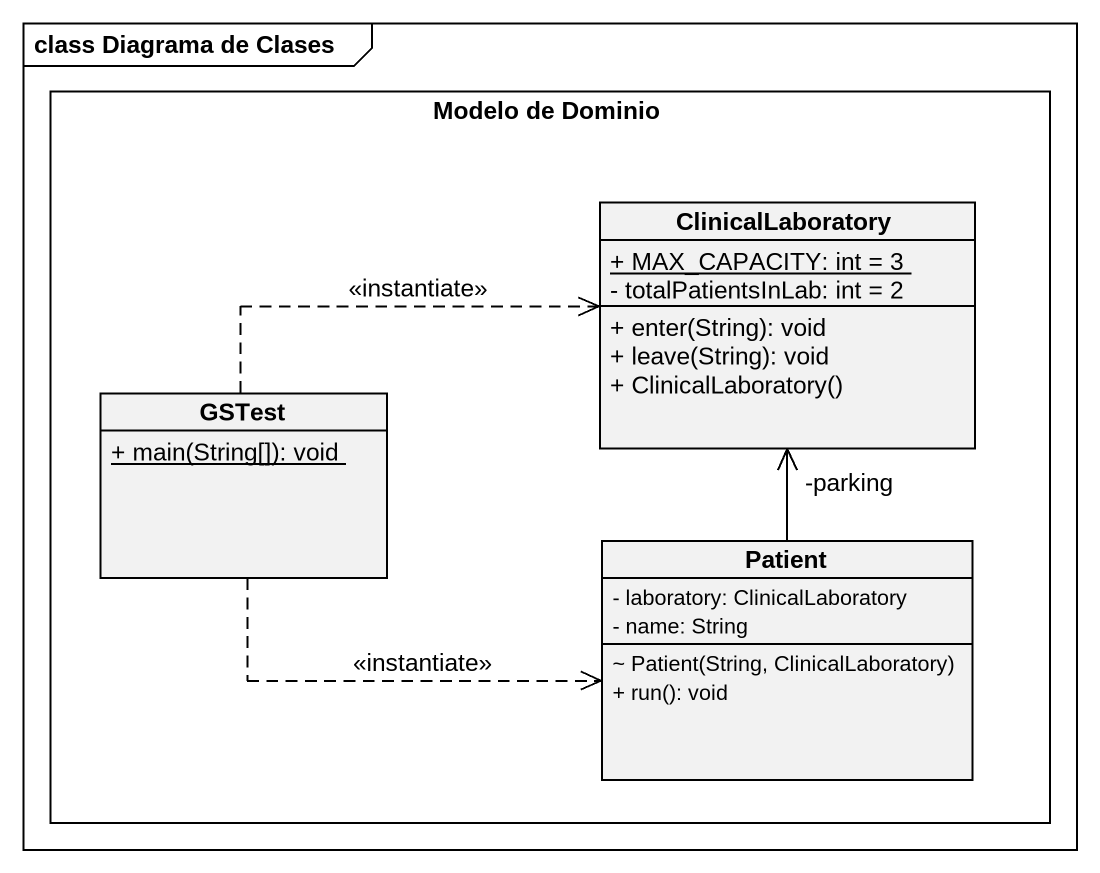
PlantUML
@startuml
mainframe class Diagrama de Clases
hide circle
hide empty members
skinparam classAttributeIconSize 0
rectangle "Modelo de Dominio" as Modelo_de_Dominio {
  class ClinicalLaboratory {
    {static} + MAX_CAPACITY: int = 3
    - totalPatientsInLab: int = 2
    + enter(String): void
    + leave(String): void
    + ClinicalLaboratory()
  }
  class GSTest {
    {static} + main(String[]): void
  }
  class Patient {
    - laboratory: ClinicalLaboratory
    - name: String
    ~ Patient(String, ClinicalLaboratory)
    + run(): void
  }
}
GSTest .right.> ClinicalLaboratory : <<instantiate>>
GSTest .right.> Patient : <<instantiate>>
Patient -up-> "-parking" ClinicalLaboratory
@enduml
